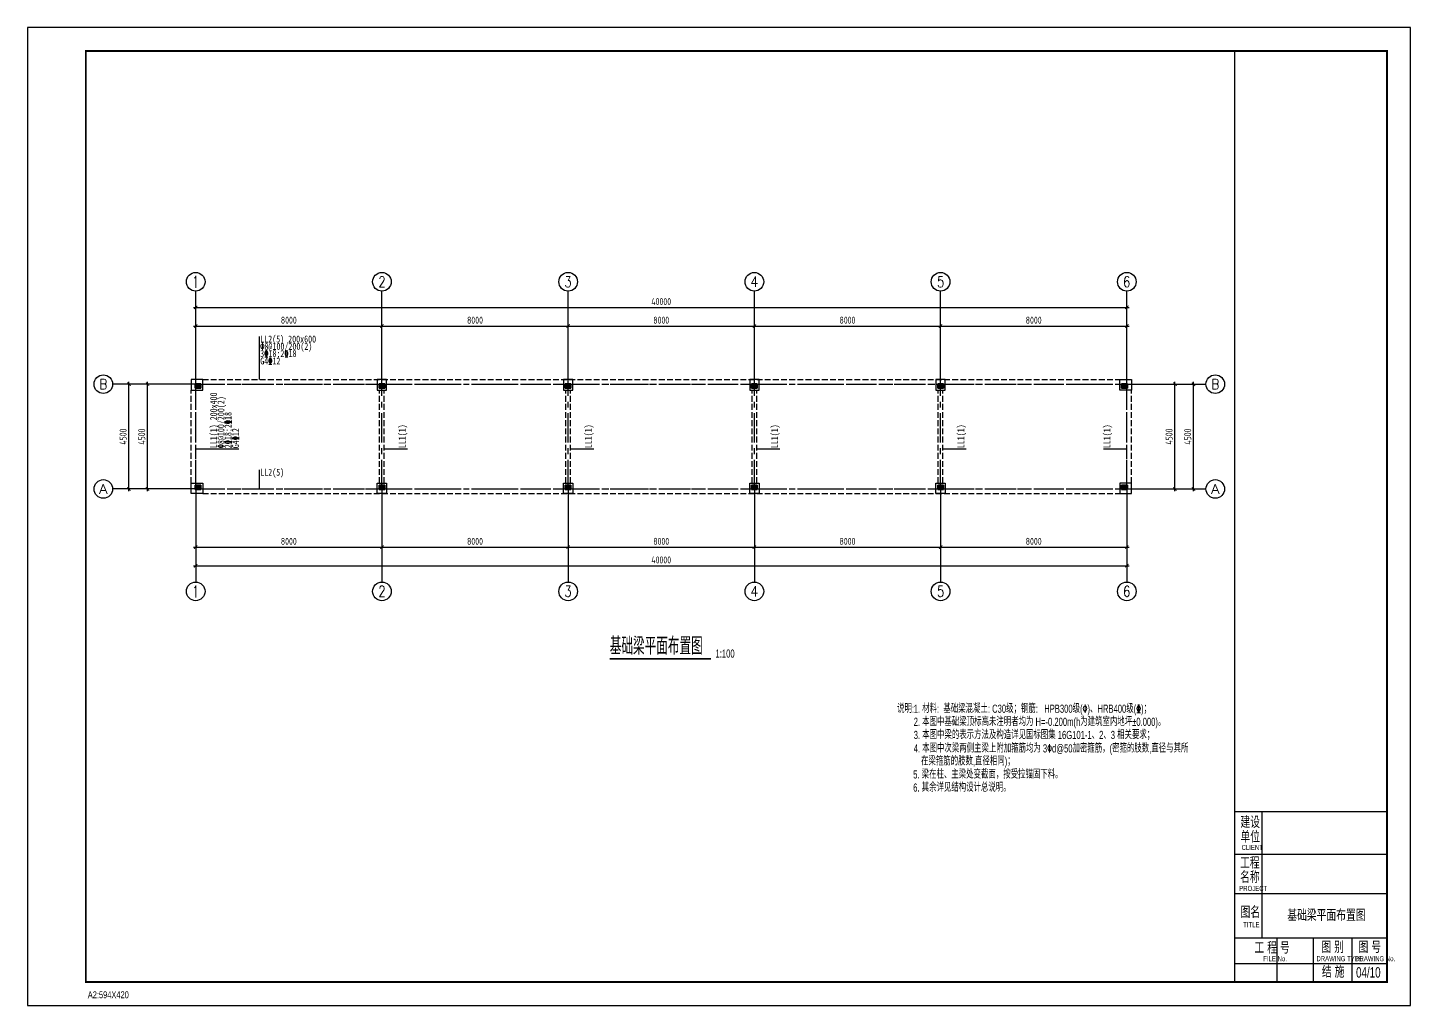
# Model space of a CAD drawing. Extents: x -544850 to 241437, y -10347 to 32059.
# Drawn here: x -261116 to -201716, y -10347 to 31653 of the extents above; entities that cross this region are included whole.
import ezdxf
from ezdxf.enums import TextEntityAlignment as Align

# ---------------------------------------------------------------- set-up
doc = ezdxf.new("R2010")
doc.units = 0
doc.header["$LTSCALE"] = 1000
doc.linetypes.add('CENTER', pattern=[2, 1.25, -0.25, 0.25, -0.25])
doc.linetypes.add('DASH', pattern=[0.35, 0.25, -0.1])
doc.layers.get('0').update_dxf_attribs({"linetype": 'CONTINUOUS'})
doc.layers.get('Defpoints').update_dxf_attribs({"linetype": 'CONTINUOUS'})
doc.layers.add('10', color=7, linetype='CONTINUOUS', lineweight=35)
doc.layers.add('20', color=2, linetype='CONTINUOUS', lineweight=35)
for name, color, linetype in [('AXIS', 253, 'CENTER'), ('AXIS_DIM', 3, 'CONTINUOUS'), ('COLU', 7, 'CONTINUOUS'), ('DIM_SYMB', 3, 'CONTINUOUS'), ('PUB_TEXT', 7, 'CONTINUOUS'), ('S_BEAMDIMMASS', 2, 'CONTINUOUS'), ('TEXT', 7, 'CONTINUOUS'), ('WALL', 9, 'CONTINUOUS'), ('图框(修改)', 2, 'CONTINUOUS'), ('图框(锁住)', 7, 'CONTINUOUS')]:
    doc.layers.add(name, color=color, linetype=linetype)
doc.layers.add('出图隐藏', color=7, linetype='CONTINUOUS', plot=False)
doc.styles.add('_TCH_AXIS', font='COMPLEX', dxfattribs={"bigfont": 'GBCBIG'})
doc.styles.add('TSSD_Dimension', font='tssdeng.shx', dxfattribs={"width": 0.7, "bigfont": 'hztxt.shx'})
doc.styles.add('TSSD_Rein', font='天和字符.shx', dxfattribs={"width": 0.7, "bigfont": '天和汉字.shx'})
doc.styles.add('天和', font='天和字符.shx', dxfattribs={"width": 0.7, "bigfont": '天和汉字.shx'})
doc.styles.add('天和黑体', font='天和字符.shx', dxfattribs={"width": 0.7, "bigfont": '天和黑体.shx'})
doc.dimstyles.new('TSSD_100_100', dxfattribs={"dimtxt": 300, "dimasz": 100, "dimexe": 100, "dimexo": 250, "dimgap": 100, "dimtad": 1, "dimdec": 0, "dimzin": 0, "dimdsep": 46, "dimtxsty": 'TSSD_Dimension', "dimblk": 'ARCHTICK', "dimblk1": 'ARCHTICK', "dimblk2": 'ARCHTICK', "dimcen": 0, "dimdle": 100, "dimclrt": 7, "dimadec": 0, "dimazin": 0, "dimtfac": 1, "dimtdec": 0, "dimtix": 1, "dimtmove": 2, "dimatfit": 3, "dimldrblk": 'ARCHTICK', "dimfxl": 0, "dimtolj": 1, "dimtzin": 0, "dimarcsym": 0})

# ---------------------------------------------------------------- blocks, each defined once
blk = doc.blocks.new('_ArchTick')
at = {"color": 0, "linetype": 'ByBlock', "const_width": 0.4}
blk.add_lwpolyline([(-0.71, -0.71), (0.71, 0.71)], dxfattribs=at)
blk = doc.blocks.new('*D210')
at = {"layer": 'AXIS_DIM', "color": 0, "lineweight": -2, "transparency": 16777216}
for p, q in [((-213647, 16336), (-210931, 16336)), ((-211031, 11736), (-211031, 16436)), ((-213647, 11836), (-210931, 11836))]:
    blk.add_line(p, q, dxfattribs=at)
at = {"layer": 'Defpoints', "color": 0, "transparency": 16777216}
for p in [(-213897, 16336), (-211031, 16336), (-213897, 11836)]:
    blk.add_point(p, dxfattribs=at)
at = {"layer": 'AXIS_DIM', "color": 0, "lineweight": -2, "transparency": 16777216, "xscale": 100, "yscale": 100, "zscale": 100}
for p, rotation in [((-211031, 16336), 90), ((-211031, 11836), 270)]:
    blk.add_blockref('_ArchTick', p, dxfattribs=dict(at, rotation=rotation))
at = {"layer": 'AXIS_DIM', "color": 7, "transparency": 16777216, "insert": (-211281, 14086), "char_height": 300, "attachment_point": 5, "rotation": 90, "style": 'TSSD_Dimension'}
blk.add_mtext('\\A1;4500', dxfattribs=at)
blk = doc.blocks.new('*D211')
at = {"layer": 'AXIS_DIM', "color": 0, "lineweight": -2, "transparency": 16777216}
for p, q in [((-213647, 16336), (-211731, 16336)), ((-211831, 11736), (-211831, 16436)), ((-213647, 11836), (-211731, 11836))]:
    blk.add_line(p, q, dxfattribs=at)
at = {"layer": 'Defpoints', "color": 0, "transparency": 16777216}
for p in [(-213897, 16336), (-211831, 16336), (-213897, 11836)]:
    blk.add_point(p, dxfattribs=at)
at = {"layer": 'AXIS_DIM', "color": 0, "lineweight": -2, "transparency": 16777216, "xscale": 100, "yscale": 100, "zscale": 100}
for p, rotation in [((-211831, 16336), 90), ((-211831, 11836), 270)]:
    blk.add_blockref('_ArchTick', p, dxfattribs=dict(at, rotation=rotation))
at = {"layer": 'AXIS_DIM', "color": 7, "transparency": 16777216, "insert": (-212081, 14086), "char_height": 300, "attachment_point": 5, "rotation": 90, "style": 'TSSD_Dimension'}
blk.add_mtext('\\A1;4500', dxfattribs=at)
blk = doc.blocks.new('*D212')
at = {"layer": 'AXIS_DIM', "color": 0, "lineweight": -2, "transparency": 16777216}
for p, q in [((-253997, 19636), (-213797, 19636)), ((-253897, 16586), (-253897, 19736)), ((-213897, 16586), (-213897, 19736))]:
    blk.add_line(p, q, dxfattribs=at)
at = {"layer": 'Defpoints', "color": 0, "transparency": 16777216}
for p in [(-213897, 19636), (-253897, 16336), (-213897, 16336)]:
    blk.add_point(p, dxfattribs=at)
at = {"layer": 'AXIS_DIM', "color": 0, "lineweight": -2, "transparency": 16777216, "xscale": 100, "yscale": 100, "zscale": 100, "rotation": 180}
blk.add_blockref('_ArchTick', (-253897, 19636), dxfattribs=at)
at = {"layer": 'AXIS_DIM', "color": 0, "lineweight": -2, "transparency": 16777216, "xscale": 100, "yscale": 100, "zscale": 100}
blk.add_blockref('_ArchTick', (-213897, 19636), dxfattribs=at)
at = {"layer": 'AXIS_DIM', "color": 7, "transparency": 16777216, "insert": (-233897, 19886), "char_height": 300, "attachment_point": 5, "style": 'TSSD_Dimension'}
blk.add_mtext('\\A1;40000', dxfattribs=at)
blk = doc.blocks.new('*D213')
at = {"layer": 'AXIS_DIM', "color": 0, "lineweight": -2, "transparency": 16777216}
for p, q in [((-253997, 18836), (-245797, 18836)), ((-253897, 16586), (-253897, 18936)), ((-245897, 16586), (-245897, 18936))]:
    blk.add_line(p, q, dxfattribs=at)
at = {"layer": 'Defpoints', "color": 0, "transparency": 16777216}
for p in [(-245897, 18836), (-253897, 16336), (-245897, 16336)]:
    blk.add_point(p, dxfattribs=at)
at = {"layer": 'AXIS_DIM', "color": 0, "lineweight": -2, "transparency": 16777216, "xscale": 100, "yscale": 100, "zscale": 100, "rotation": 180}
blk.add_blockref('_ArchTick', (-253897, 18836), dxfattribs=at)
at = {"layer": 'AXIS_DIM', "color": 0, "lineweight": -2, "transparency": 16777216, "xscale": 100, "yscale": 100, "zscale": 100}
blk.add_blockref('_ArchTick', (-245897, 18836), dxfattribs=at)
at = {"layer": 'AXIS_DIM', "color": 7, "transparency": 16777216, "insert": (-249897, 19086), "char_height": 300, "attachment_point": 5, "style": 'TSSD_Dimension'}
blk.add_mtext('\\A1;8000', dxfattribs=at)
blk = doc.blocks.new('*D214')
at = {"layer": 'AXIS_DIM', "color": 0, "lineweight": -2, "transparency": 16777216}
for p, q in [((-245997, 18836), (-237797, 18836)), ((-245897, 16586), (-245897, 18936)), ((-237897, 16586), (-237897, 18936))]:
    blk.add_line(p, q, dxfattribs=at)
at = {"layer": 'Defpoints', "color": 0, "transparency": 16777216}
for p in [(-237897, 18836), (-245897, 16336), (-237897, 16336)]:
    blk.add_point(p, dxfattribs=at)
at = {"layer": 'AXIS_DIM', "color": 0, "lineweight": -2, "transparency": 16777216, "xscale": 100, "yscale": 100, "zscale": 100, "rotation": 180}
blk.add_blockref('_ArchTick', (-245897, 18836), dxfattribs=at)
at = {"layer": 'AXIS_DIM', "color": 0, "lineweight": -2, "transparency": 16777216, "xscale": 100, "yscale": 100, "zscale": 100}
blk.add_blockref('_ArchTick', (-237897, 18836), dxfattribs=at)
at = {"layer": 'AXIS_DIM', "color": 7, "transparency": 16777216, "insert": (-241897, 19086), "char_height": 300, "attachment_point": 5, "style": 'TSSD_Dimension'}
blk.add_mtext('\\A1;8000', dxfattribs=at)
blk = doc.blocks.new('*D215')
at = {"layer": 'AXIS_DIM', "color": 0, "lineweight": -2, "transparency": 16777216}
for p, q in [((-237997, 18836), (-229797, 18836)), ((-237897, 16586), (-237897, 18936)), ((-229897, 16586), (-229897, 18936))]:
    blk.add_line(p, q, dxfattribs=at)
at = {"layer": 'Defpoints', "color": 0, "transparency": 16777216}
for p in [(-229897, 18836), (-237897, 16336), (-229897, 16336)]:
    blk.add_point(p, dxfattribs=at)
at = {"layer": 'AXIS_DIM', "color": 0, "lineweight": -2, "transparency": 16777216, "xscale": 100, "yscale": 100, "zscale": 100, "rotation": 180}
blk.add_blockref('_ArchTick', (-237897, 18836), dxfattribs=at)
at = {"layer": 'AXIS_DIM', "color": 0, "lineweight": -2, "transparency": 16777216, "xscale": 100, "yscale": 100, "zscale": 100}
blk.add_blockref('_ArchTick', (-229897, 18836), dxfattribs=at)
at = {"layer": 'AXIS_DIM', "color": 7, "transparency": 16777216, "insert": (-233897, 19086), "char_height": 300, "attachment_point": 5, "style": 'TSSD_Dimension'}
blk.add_mtext('\\A1;8000', dxfattribs=at)
blk = doc.blocks.new('*D216')
at = {"layer": 'AXIS_DIM', "color": 0, "lineweight": -2, "transparency": 16777216}
for p, q in [((-229997, 18836), (-221797, 18836)), ((-229897, 16586), (-229897, 18936)), ((-221897, 16586), (-221897, 18936))]:
    blk.add_line(p, q, dxfattribs=at)
at = {"layer": 'Defpoints', "color": 0, "transparency": 16777216}
for p in [(-221897, 18836), (-229897, 16336), (-221897, 16336)]:
    blk.add_point(p, dxfattribs=at)
at = {"layer": 'AXIS_DIM', "color": 0, "lineweight": -2, "transparency": 16777216, "xscale": 100, "yscale": 100, "zscale": 100, "rotation": 180}
blk.add_blockref('_ArchTick', (-229897, 18836), dxfattribs=at)
at = {"layer": 'AXIS_DIM', "color": 0, "lineweight": -2, "transparency": 16777216, "xscale": 100, "yscale": 100, "zscale": 100}
blk.add_blockref('_ArchTick', (-221897, 18836), dxfattribs=at)
at = {"layer": 'AXIS_DIM', "color": 7, "transparency": 16777216, "insert": (-225897, 19086), "char_height": 300, "attachment_point": 5, "style": 'TSSD_Dimension'}
blk.add_mtext('\\A1;8000', dxfattribs=at)
blk = doc.blocks.new('*D217')
at = {"layer": 'AXIS_DIM', "color": 0, "lineweight": -2, "transparency": 16777216}
for p, q in [((-221997, 18836), (-213797, 18836)), ((-221897, 16586), (-221897, 18936)), ((-213897, 16586), (-213897, 18936))]:
    blk.add_line(p, q, dxfattribs=at)
at = {"layer": 'Defpoints', "color": 0, "transparency": 16777216}
for p in [(-213897, 18836), (-221897, 16336), (-213897, 16336)]:
    blk.add_point(p, dxfattribs=at)
at = {"layer": 'AXIS_DIM', "color": 0, "lineweight": -2, "transparency": 16777216, "xscale": 100, "yscale": 100, "zscale": 100, "rotation": 180}
blk.add_blockref('_ArchTick', (-221897, 18836), dxfattribs=at)
at = {"layer": 'AXIS_DIM', "color": 0, "lineweight": -2, "transparency": 16777216, "xscale": 100, "yscale": 100, "zscale": 100}
blk.add_blockref('_ArchTick', (-213897, 18836), dxfattribs=at)
at = {"layer": 'AXIS_DIM', "color": 7, "transparency": 16777216, "insert": (-217897, 19086), "char_height": 300, "attachment_point": 5, "style": 'TSSD_Dimension'}
blk.add_mtext('\\A1;8000', dxfattribs=at)
blk = doc.blocks.new('*D218')
at = {"layer": 'AXIS_DIM', "color": 0, "lineweight": -2, "transparency": 16777216}
for p, q in [((-253897, 11586), (-253897, 9236)), ((-245897, 11586), (-245897, 9236)), ((-253997, 9336), (-245797, 9336))]:
    blk.add_line(p, q, dxfattribs=at)
at = {"layer": 'Defpoints', "color": 0, "transparency": 16777216}
for p in [(-253897, 11836), (-245897, 11836), (-245897, 9336)]:
    blk.add_point(p, dxfattribs=at)
at = {"layer": 'AXIS_DIM', "color": 0, "lineweight": -2, "transparency": 16777216, "xscale": 100, "yscale": 100, "zscale": 100, "rotation": 180}
blk.add_blockref('_ArchTick', (-253897, 9336), dxfattribs=at)
at = {"layer": 'AXIS_DIM', "color": 0, "lineweight": -2, "transparency": 16777216, "xscale": 100, "yscale": 100, "zscale": 100}
blk.add_blockref('_ArchTick', (-245897, 9336), dxfattribs=at)
at = {"layer": 'AXIS_DIM', "color": 7, "transparency": 16777216, "insert": (-249897, 9586), "char_height": 300, "attachment_point": 5, "style": 'TSSD_Dimension'}
blk.add_mtext('\\A1;8000', dxfattribs=at)
blk = doc.blocks.new('*D219')
at = {"layer": 'AXIS_DIM', "color": 0, "lineweight": -2, "transparency": 16777216}
for p, q in [((-245897, 11586), (-245897, 9236)), ((-237897, 11586), (-237897, 9236)), ((-245997, 9336), (-237797, 9336))]:
    blk.add_line(p, q, dxfattribs=at)
at = {"layer": 'Defpoints', "color": 0, "transparency": 16777216}
for p in [(-245897, 11836), (-237897, 11836), (-237897, 9336)]:
    blk.add_point(p, dxfattribs=at)
at = {"layer": 'AXIS_DIM', "color": 0, "lineweight": -2, "transparency": 16777216, "xscale": 100, "yscale": 100, "zscale": 100, "rotation": 180}
blk.add_blockref('_ArchTick', (-245897, 9336), dxfattribs=at)
at = {"layer": 'AXIS_DIM', "color": 0, "lineweight": -2, "transparency": 16777216, "xscale": 100, "yscale": 100, "zscale": 100}
blk.add_blockref('_ArchTick', (-237897, 9336), dxfattribs=at)
at = {"layer": 'AXIS_DIM', "color": 7, "transparency": 16777216, "insert": (-241897, 9586), "char_height": 300, "attachment_point": 5, "style": 'TSSD_Dimension'}
blk.add_mtext('\\A1;8000', dxfattribs=at)
blk = doc.blocks.new('*D220')
at = {"layer": 'AXIS_DIM', "color": 0, "lineweight": -2, "transparency": 16777216}
for p, q in [((-237897, 11586), (-237897, 9236)), ((-229897, 11586), (-229897, 9236)), ((-237997, 9336), (-229797, 9336))]:
    blk.add_line(p, q, dxfattribs=at)
at = {"layer": 'Defpoints', "color": 0, "transparency": 16777216}
for p in [(-237897, 11836), (-229897, 11836), (-229897, 9336)]:
    blk.add_point(p, dxfattribs=at)
at = {"layer": 'AXIS_DIM', "color": 0, "lineweight": -2, "transparency": 16777216, "xscale": 100, "yscale": 100, "zscale": 100, "rotation": 180}
blk.add_blockref('_ArchTick', (-237897, 9336), dxfattribs=at)
at = {"layer": 'AXIS_DIM', "color": 0, "lineweight": -2, "transparency": 16777216, "xscale": 100, "yscale": 100, "zscale": 100}
blk.add_blockref('_ArchTick', (-229897, 9336), dxfattribs=at)
at = {"layer": 'AXIS_DIM', "color": 7, "transparency": 16777216, "insert": (-233897, 9586), "char_height": 300, "attachment_point": 5, "style": 'TSSD_Dimension'}
blk.add_mtext('\\A1;8000', dxfattribs=at)
blk = doc.blocks.new('*D221')
at = {"layer": 'AXIS_DIM', "color": 0, "lineweight": -2, "transparency": 16777216}
for p, q in [((-229897, 11586), (-229897, 9236)), ((-221897, 11586), (-221897, 9236)), ((-229997, 9336), (-221797, 9336))]:
    blk.add_line(p, q, dxfattribs=at)
at = {"layer": 'Defpoints', "color": 0, "transparency": 16777216}
for p in [(-229897, 11836), (-221897, 11836), (-221897, 9336)]:
    blk.add_point(p, dxfattribs=at)
at = {"layer": 'AXIS_DIM', "color": 0, "lineweight": -2, "transparency": 16777216, "xscale": 100, "yscale": 100, "zscale": 100, "rotation": 180}
blk.add_blockref('_ArchTick', (-229897, 9336), dxfattribs=at)
at = {"layer": 'AXIS_DIM', "color": 0, "lineweight": -2, "transparency": 16777216, "xscale": 100, "yscale": 100, "zscale": 100}
blk.add_blockref('_ArchTick', (-221897, 9336), dxfattribs=at)
at = {"layer": 'AXIS_DIM', "color": 7, "transparency": 16777216, "insert": (-225897, 9586), "char_height": 300, "attachment_point": 5, "style": 'TSSD_Dimension'}
blk.add_mtext('\\A1;8000', dxfattribs=at)
blk = doc.blocks.new('*D222')
at = {"layer": 'AXIS_DIM', "color": 0, "lineweight": -2, "transparency": 16777216}
for p, q in [((-221897, 11586), (-221897, 9236)), ((-213897, 11586), (-213897, 9236)), ((-221997, 9336), (-213797, 9336))]:
    blk.add_line(p, q, dxfattribs=at)
at = {"layer": 'Defpoints', "color": 0, "transparency": 16777216}
for p in [(-221897, 11836), (-213897, 11836), (-213897, 9336)]:
    blk.add_point(p, dxfattribs=at)
at = {"layer": 'AXIS_DIM', "color": 0, "lineweight": -2, "transparency": 16777216, "xscale": 100, "yscale": 100, "zscale": 100, "rotation": 180}
blk.add_blockref('_ArchTick', (-221897, 9336), dxfattribs=at)
at = {"layer": 'AXIS_DIM', "color": 0, "lineweight": -2, "transparency": 16777216, "xscale": 100, "yscale": 100, "zscale": 100}
blk.add_blockref('_ArchTick', (-213897, 9336), dxfattribs=at)
at = {"layer": 'AXIS_DIM', "color": 7, "transparency": 16777216, "insert": (-217897, 9586), "char_height": 300, "attachment_point": 5, "style": 'TSSD_Dimension'}
blk.add_mtext('\\A1;8000', dxfattribs=at)
blk = doc.blocks.new('*D223')
at = {"layer": 'AXIS_DIM', "color": 0, "lineweight": -2, "transparency": 16777216}
for p, q in [((-253897, 11586), (-253897, 8436)), ((-213897, 11586), (-213897, 8436)), ((-253997, 8536), (-213797, 8536))]:
    blk.add_line(p, q, dxfattribs=at)
at = {"layer": 'Defpoints', "color": 0, "transparency": 16777216}
for p in [(-253897, 11836), (-213897, 11836), (-213897, 8536)]:
    blk.add_point(p, dxfattribs=at)
at = {"layer": 'AXIS_DIM', "color": 0, "lineweight": -2, "transparency": 16777216, "xscale": 100, "yscale": 100, "zscale": 100, "rotation": 180}
blk.add_blockref('_ArchTick', (-253897, 8536), dxfattribs=at)
at = {"layer": 'AXIS_DIM', "color": 0, "lineweight": -2, "transparency": 16777216, "xscale": 100, "yscale": 100, "zscale": 100}
blk.add_blockref('_ArchTick', (-213897, 8536), dxfattribs=at)
at = {"layer": 'AXIS_DIM', "color": 7, "transparency": 16777216, "insert": (-233897, 8786), "char_height": 300, "attachment_point": 5, "style": 'TSSD_Dimension'}
blk.add_mtext('\\A1;40000', dxfattribs=at)
blk = doc.blocks.new('*D224')
at = {"layer": 'AXIS_DIM', "color": 0, "lineweight": -2, "transparency": 16777216}
for p, q in [((-254147, 16336), (-256066, 16336)), ((-255966, 11736), (-255966, 16436)), ((-254147, 11836), (-256066, 11836))]:
    blk.add_line(p, q, dxfattribs=at)
at = {"layer": 'Defpoints', "color": 0, "transparency": 16777216}
for p in [(-255966, 16336), (-253897, 16336), (-253897, 11836)]:
    blk.add_point(p, dxfattribs=at)
at = {"layer": 'AXIS_DIM', "color": 0, "lineweight": -2, "transparency": 16777216, "xscale": 100, "yscale": 100, "zscale": 100}
for p, rotation in [((-255966, 16336), 90), ((-255966, 11836), 270)]:
    blk.add_blockref('_ArchTick', p, dxfattribs=dict(at, rotation=rotation))
at = {"layer": 'AXIS_DIM', "color": 7, "transparency": 16777216, "insert": (-256216, 14086), "char_height": 300, "attachment_point": 5, "rotation": 90, "style": 'TSSD_Dimension'}
blk.add_mtext('\\A1;4500', dxfattribs=at)
blk = doc.blocks.new('*D225')
at = {"layer": 'AXIS_DIM', "color": 0, "lineweight": -2, "transparency": 16777216}
for p, q in [((-254147, 16336), (-256866, 16336)), ((-256766, 11736), (-256766, 16436)), ((-254147, 11836), (-256866, 11836))]:
    blk.add_line(p, q, dxfattribs=at)
at = {"layer": 'Defpoints', "color": 0, "transparency": 16777216}
for p in [(-256766, 16336), (-253897, 16336), (-253897, 11836)]:
    blk.add_point(p, dxfattribs=at)
at = {"layer": 'AXIS_DIM', "color": 0, "lineweight": -2, "transparency": 16777216, "xscale": 100, "yscale": 100, "zscale": 100}
for p, rotation in [((-256766, 16336), 90), ((-256766, 11836), 270)]:
    blk.add_blockref('_ArchTick', p, dxfattribs=dict(at, rotation=rotation))
at = {"layer": 'AXIS_DIM', "color": 7, "transparency": 16777216, "insert": (-257016, 14086), "char_height": 300, "attachment_point": 5, "rotation": 90, "style": 'TSSD_Dimension'}
blk.add_mtext('\\A1;4500', dxfattribs=at)
blk = doc.blocks.new('FDTERTER')
at = {"layer": '出图隐藏', "linetype": 'Continuous'}
blk.add_line((53642, 2888), (53642, 988), dxfattribs=at)
at = {"layer": '图框(锁住)', "color": 3, "linetype": 'Continuous'}
for p, q in [((59385, 41988), (-15, 41988)), ((-15, 41988), (-15, -12)), ((59385, -12), (59385, 41988)), ((53001, 8311), (53001, 2888)), ((51836, 6488), (58385, 6488)), ((51836, 4788), (58385, 4788)), ((55203, 2888), (55203, 988)), ((56864, 2888), (56864, 988)), ((51836, 1788), (58385, 1788)), ((51836, 988), (58385, 988)), ((-15, -12), (59385, -12))]:
    blk.add_line(p, q, dxfattribs=at)
at = {"layer": '图框(锁住)', "linetype": 'Continuous'}
for p, q in [((51836, 40988), (51836, 988)), ((51836, 8311), (58385, 8311)), ((51836, 2888), (58385, 2888))]:
    blk.add_line(p, q, dxfattribs=at)
at = {"layer": '图框(锁住)', "linetype": 'Continuous', "const_width": 80}
blk.add_lwpolyline([(58385, 39888), (58385, 40988), (2485, 40988), (2485, 988), (58385, 988)], close=True, dxfattribs=at)
at = {"layer": '图框(锁住)', "linetype": 'Continuous', "const_width": 35}
blk.add_lwpolyline([(51836, 988), (51836, 40988)], dxfattribs=at)
at = {"layer": '图框(修改)', "linetype": 'Continuous', "style": '天和', "width": 0.7}
blk.add_text('结 施', height=500, dxfattribs=at).set_placement((55582, 1179))
at = {"layer": '图框(锁住)', "color": 3, "linetype": 'Continuous', "width": 0.7}
for s, height, style, p in [('建设', 500, '天和', (52084, 7607)), ('单位', 500, '天和', (52084, 6980)), ('CLIENT', 220, '天和黑体', (52136, 6660)), ('工程', 500, '天和', (52070, 5859)), ('名称', 500, '天和', (52070, 5245)), ('PROJECT', 220, '天和黑体', (52036, 4901)), ('图名', 500, '天和', (52090, 3741)), ('TITLE', 220, '天和黑体', (52204, 3341)), ('工 程 号', 500, '天和', (52686, 2211)), ('图 别', 500, '天和', (55563, 2238)), ('图 号', 500, '天和', (57159, 2238)), ('FILE No.', 220, '天和黑体', (53068, 1883)), ('DRAWING TYPE', 220, '天和黑体', (55351, 1883)), ('DRAWING No.', 220, '天和黑体', (57016, 1883)), ('A2:594X420', 300, '天和', (2567, 292))]:
    blk.add_text(s, height=height, dxfattribs=dict(at, style=style)).set_placement(p)

msp = doc.modelspace()

# ---------------------------------------------------------------- linework, layer by layer
at = {"layer": '10', "lineweight": 18, "ltscale": 100}
for p, q in [((-253910.3, 16260.8), (-253830.3, 16260.8)), ((-253870.3, 16300.8), (-253870.3, 16220.8)), ((-253764.3, 16260.8), (-253684.3, 16260.8)), ((-253724.3, 16300.8), (-253724.3, 16220.8)), ((-246010.3, 16260.8), (-245930.3, 16260.8)), ((-245970.3, 16300.8), (-245970.3, 16220.8)), ((-245864.3, 16260.8), (-245784.3, 16260.8)), ((-245824.3, 16300.8), (-245824.3, 16220.8)), ((-238010.3, 16260.8), (-237930.3, 16260.8)), ((-237970.3, 16300.8), (-237970.3, 16220.8)), ((-237864.3, 16260.8), (-237784.3, 16260.8)), ((-237824.3, 16300.8), (-237824.3, 16220.8)), ((-230010.3, 16260.8), (-229930.3, 16260.8)), ((-229970.3, 16300.8), (-229970.3, 16220.8)), ((-229864.3, 16260.8), (-229784.3, 16260.8)), ((-229824.3, 16300.8), (-229824.3, 16220.8)), ((-222010.3, 16260.8), (-221930.3, 16260.8)), ((-221970.3, 16300.8), (-221970.3, 16220.8)), ((-221864.3, 16260.8), (-221784.3, 16260.8)), ((-221824.3, 16300.8), (-221824.3, 16220.8)), ((-214030.3, 16260.8), (-214110.3, 16260.8)), ((-214070.3, 16300.8), (-214070.3, 16220.8)), ((-213884.3, 16260.8), (-213964.3, 16260.8)), ((-213924.3, 16300.8), (-213924.3, 16220.8)), ((-253910.3, 11910.8), (-253830.3, 11910.8)), ((-253870.3, 11950.8), (-253870.3, 11870.8)), ((-253764.3, 11910.8), (-253684.3, 11910.8)), ((-253724.3, 11950.8), (-253724.3, 11870.8)), ((-246010.3, 11910.8), (-245930.3, 11910.8)), ((-245970.3, 11950.8), (-245970.3, 11870.8)), ((-245864.3, 11910.8), (-245784.3, 11910.8)), ((-245824.3, 11950.8), (-245824.3, 11870.8)), ((-238010.3, 11910.8), (-237930.3, 11910.8)), ((-237970.3, 11950.8), (-237970.3, 11870.8)), ((-237864.3, 11910.8), (-237784.3, 11910.8)), ((-237824.3, 11950.8), (-237824.3, 11870.8)), ((-230010.3, 11910.8), (-229930.3, 11910.8)), ((-229970.3, 11950.8), (-229970.3, 11870.8)), ((-229864.3, 11910.8), (-229784.3, 11910.8)), ((-229824.3, 11950.8), (-229824.3, 11870.8)), ((-222010.3, 11910.8), (-221930.3, 11910.8)), ((-221970.3, 11950.8), (-221970.3, 11870.8)), ((-221864.3, 11910.8), (-221784.3, 11910.8)), ((-221824.3, 11950.8), (-221824.3, 11870.8)), ((-214030.3, 11910.8), (-214110.3, 11910.8)), ((-214070.3, 11950.8), (-214070.3, 11870.8)), ((-213884.3, 11910.8), (-213964.3, 11910.8)), ((-213924.3, 11950.8), (-213924.3, 11870.8))]:
    msp.add_line(p, q, dxfattribs=at)
at = {"layer": '10', "color": 3, "ltscale": 100}
for p, q in [((-253897.3, 16335.8), (-253897.3, 16315.8)), ((-253697.3, 16335.8), (-253897.3, 16335.8)), ((-253897.3, 16315.8), (-253697.3, 16315.8)), ((-253897.3, 16205.8), (-253897.3, 16185.8)), ((-253697.3, 16205.8), (-253897.3, 16205.8)), ((-253897.3, 16185.8), (-253697.3, 16185.8)), ((-253807.3, 16315.8), (-253807.3, 16205.8)), ((-253787.3, 16315.8), (-253787.3, 16205.8)), ((-253697.3, 16315.8), (-253697.3, 16335.8)), ((-253697.3, 16185.8), (-253697.3, 16205.8)), ((-245997.3, 16335.8), (-245997.3, 16315.8)), ((-245797.3, 16335.8), (-245997.3, 16335.8)), ((-245997.3, 16315.8), (-245797.3, 16315.8)), ((-245997.3, 16205.8), (-245997.3, 16185.8)), ((-245797.3, 16205.8), (-245997.3, 16205.8)), ((-245997.3, 16185.8), (-245797.3, 16185.8)), ((-245907.3, 16315.8), (-245907.3, 16205.8)), ((-245887.3, 16315.8), (-245887.3, 16205.8)), ((-245797.3, 16315.8), (-245797.3, 16335.8)), ((-245797.3, 16185.8), (-245797.3, 16205.8)), ((-237997.3, 16335.8), (-237997.3, 16315.8)), ((-237797.3, 16335.8), (-237997.3, 16335.8)), ((-237997.3, 16315.8), (-237797.3, 16315.8)), ((-237997.3, 16205.8), (-237997.3, 16185.8)), ((-237797.3, 16205.8), (-237997.3, 16205.8)), ((-237997.3, 16185.8), (-237797.3, 16185.8)), ((-237907.3, 16315.8), (-237907.3, 16205.8)), ((-237887.3, 16315.8), (-237887.3, 16205.8)), ((-237797.3, 16315.8), (-237797.3, 16335.8)), ((-237797.3, 16185.8), (-237797.3, 16205.8)), ((-229997.3, 16335.8), (-229997.3, 16315.8)), ((-229797.3, 16335.8), (-229997.3, 16335.8)), ((-229997.3, 16315.8), (-229797.3, 16315.8)), ((-229997.3, 16205.8), (-229997.3, 16185.8)), ((-229797.3, 16205.8), (-229997.3, 16205.8)), ((-229997.3, 16185.8), (-229797.3, 16185.8)), ((-229907.3, 16315.8), (-229907.3, 16205.8)), ((-229887.3, 16315.8), (-229887.3, 16205.8)), ((-229797.3, 16315.8), (-229797.3, 16335.8)), ((-229797.3, 16185.8), (-229797.3, 16205.8)), ((-221997.3, 16335.8), (-221997.3, 16315.8)), ((-221797.3, 16335.8), (-221997.3, 16335.8)), ((-221997.3, 16315.8), (-221797.3, 16315.8)), ((-221997.3, 16205.8), (-221997.3, 16185.8)), ((-221797.3, 16205.8), (-221997.3, 16205.8)), ((-221997.3, 16185.8), (-221797.3, 16185.8)), ((-221907.3, 16315.8), (-221907.3, 16205.8)), ((-221887.3, 16315.8), (-221887.3, 16205.8)), ((-221797.3, 16315.8), (-221797.3, 16335.8)), ((-221797.3, 16185.8), (-221797.3, 16205.8)), ((-214097.3, 16315.8), (-214097.3, 16335.8)), ((-214097.3, 16335.8), (-213897.3, 16335.8)), ((-213897.3, 16315.8), (-214097.3, 16315.8)), ((-214097.3, 16185.8), (-214097.3, 16205.8)), ((-214097.3, 16205.8), (-213897.3, 16205.8)), ((-213897.3, 16185.8), (-214097.3, 16185.8)), ((-214007.3, 16315.8), (-214007.3, 16205.8)), ((-213987.3, 16315.8), (-213987.3, 16205.8)), ((-213897.3, 16335.8), (-213897.3, 16315.8)), ((-213897.3, 16205.8), (-213897.3, 16185.8)), ((-253897.3, 11985.8), (-253897.3, 11965.8)), ((-253697.3, 11985.8), (-253897.3, 11985.8)), ((-253897.3, 11965.8), (-253697.3, 11965.8)), ((-253807.3, 11965.8), (-253807.3, 11855.8)), ((-253787.3, 11965.8), (-253787.3, 11855.8)), ((-253697.3, 11965.8), (-253697.3, 11985.8)), ((-245997.3, 11985.8), (-245997.3, 11965.8)), ((-245797.3, 11985.8), (-245997.3, 11985.8)), ((-245997.3, 11965.8), (-245797.3, 11965.8)), ((-245907.3, 11965.8), (-245907.3, 11855.8)), ((-245887.3, 11965.8), (-245887.3, 11855.8)), ((-245797.3, 11965.8), (-245797.3, 11985.8)), ((-237997.3, 11985.8), (-237997.3, 11965.8)), ((-237797.3, 11985.8), (-237997.3, 11985.8)), ((-237997.3, 11965.8), (-237797.3, 11965.8)), ((-237907.3, 11965.8), (-237907.3, 11855.8)), ((-237887.3, 11965.8), (-237887.3, 11855.8)), ((-237797.3, 11965.8), (-237797.3, 11985.8)), ((-229997.3, 11985.8), (-229997.3, 11965.8)), ((-229797.3, 11985.8), (-229997.3, 11985.8)), ((-229997.3, 11965.8), (-229797.3, 11965.8)), ((-229907.3, 11965.8), (-229907.3, 11855.8)), ((-229887.3, 11965.8), (-229887.3, 11855.8)), ((-229797.3, 11965.8), (-229797.3, 11985.8)), ((-221997.3, 11985.8), (-221997.3, 11965.8)), ((-221797.3, 11985.8), (-221997.3, 11985.8)), ((-221997.3, 11965.8), (-221797.3, 11965.8)), ((-221907.3, 11965.8), (-221907.3, 11855.8)), ((-221887.3, 11965.8), (-221887.3, 11855.8)), ((-221797.3, 11965.8), (-221797.3, 11985.8)), ((-214097.3, 11965.8), (-214097.3, 11985.8)), ((-214097.3, 11985.8), (-213897.3, 11985.8)), ((-213897.3, 11965.8), (-214097.3, 11965.8)), ((-214007.3, 11965.8), (-214007.3, 11855.8)), ((-213987.3, 11965.8), (-213987.3, 11855.8)), ((-213897.3, 11985.8), (-213897.3, 11965.8)), ((-253897.3, 11855.8), (-253897.3, 11835.8)), ((-253697.3, 11855.8), (-253897.3, 11855.8)), ((-253897.3, 11835.8), (-253697.3, 11835.8)), ((-253697.3, 11835.8), (-253697.3, 11855.8)), ((-245997.3, 11855.8), (-245997.3, 11835.8)), ((-245797.3, 11855.8), (-245997.3, 11855.8)), ((-245997.3, 11835.8), (-245797.3, 11835.8)), ((-245797.3, 11835.8), (-245797.3, 11855.8)), ((-237997.3, 11855.8), (-237997.3, 11835.8)), ((-237797.3, 11855.8), (-237997.3, 11855.8)), ((-237997.3, 11835.8), (-237797.3, 11835.8)), ((-237797.3, 11835.8), (-237797.3, 11855.8)), ((-229997.3, 11855.8), (-229997.3, 11835.8)), ((-229797.3, 11855.8), (-229997.3, 11855.8)), ((-229997.3, 11835.8), (-229797.3, 11835.8)), ((-229797.3, 11835.8), (-229797.3, 11855.8)), ((-221997.3, 11855.8), (-221997.3, 11835.8)), ((-221797.3, 11855.8), (-221997.3, 11855.8)), ((-221997.3, 11835.8), (-221797.3, 11835.8)), ((-221797.3, 11835.8), (-221797.3, 11855.8)), ((-214097.3, 11835.8), (-214097.3, 11855.8)), ((-214097.3, 11855.8), (-213897.3, 11855.8)), ((-213897.3, 11835.8), (-214097.3, 11835.8)), ((-213897.3, 11855.8), (-213897.3, 11835.8))]:
    msp.add_line(p, q, dxfattribs=at)
at = {"layer": '10', "color": 1, "ltscale": 100, "const_width": 20}
for points in [[(-253870.3, 16250.8, 1), (-253870.3, 16270.8, 1)], [(-253724.3, 16250.8, 1), (-253724.3, 16270.8, 1)]]:
    msp.add_lwpolyline(points, format="xyb", close=True, dxfattribs=at)
at = {"layer": '10', "color": 1, "ltscale": 100}
for points in [[(-245970.3, 16250.8, 20, 20, 1), (-245970.3, 16270.8, 20, 20, 1)], [(-245824.3, 16250.8, 20, 20, 1), (-245824.3, 16270.8, 20, 20, 1)], [(-237970.3, 16250.8, 20, 20, 1), (-237970.3, 16270.8, 20, 20, 1)], [(-237824.3, 16250.8, 20, 20, 1), (-237824.3, 16270.8, 20, 20, 1)], [(-229970.3, 16250.8, 20, 20, 1), (-229970.3, 16270.8, 20, 20, 1)], [(-229824.3, 16250.8, 20, 20, 1), (-229824.3, 16270.8, 20, 20, 1)], [(-221970.3, 16250.8, 20, 20, 1), (-221970.3, 16270.8, 20, 20, 1)], [(-221824.3, 16250.8, 20, 20, 1), (-221824.3, 16270.8, 20, 20, 1)], [(-214070.3, 16250.8, 20, 20, -1), (-214070.3, 16270.8, 20, 20, -1)], [(-213924.3, 16250.8, 20, 20, -1), (-213924.3, 16270.8, 20, 20, -1)], [(-253870.3, 11900.8, 20, 20, 1), (-253870.3, 11920.8, 20, 20, 1)], [(-253724.3, 11900.8, 20, 20, 1), (-253724.3, 11920.8, 20, 20, 1)], [(-245970.3, 11900.8, 20, 20, 1), (-245970.3, 11920.8, 20, 20, 1)], [(-245824.3, 11900.8, 20, 20, 1), (-245824.3, 11920.8, 20, 20, 1)], [(-237970.3, 11900.8, 20, 20, 1), (-237970.3, 11920.8, 20, 20, 1)], [(-237824.3, 11900.8, 20, 20, 1), (-237824.3, 11920.8, 20, 20, 1)], [(-229970.3, 11900.8, 20, 20, 1), (-229970.3, 11920.8, 20, 20, 1)], [(-229824.3, 11900.8, 20, 20, 1), (-229824.3, 11920.8, 20, 20, 1)], [(-221970.3, 11900.8, 20, 20, 1), (-221970.3, 11920.8, 20, 20, 1)], [(-221824.3, 11900.8, 20, 20, 1), (-221824.3, 11920.8, 20, 20, 1)], [(-214070.3, 11900.8, 20, 20, -1), (-214070.3, 11920.8, 20, 20, -1)], [(-213924.3, 11900.8, 20, 20, -1), (-213924.3, 11920.8, 20, 20, -1)]]:
    msp.add_lwpolyline(points, format="xyseb", close=True, dxfattribs=at)
at = {"layer": '20', "ltscale": 100}
for p, q in [((-253920.3, 16355.8), (-253920.3, 16165.8)), ((-253674.3, 16355.8), (-253920.3, 16355.8)), ((-253920.3, 16165.8), (-253674.3, 16165.8)), ((-253674.3, 16165.8), (-253674.3, 16355.8)), ((-246020.3, 16355.8), (-246020.3, 16165.8)), ((-245774.3, 16355.8), (-246020.3, 16355.8)), ((-246020.3, 16165.8), (-245774.3, 16165.8)), ((-245774.3, 16165.8), (-245774.3, 16355.8)), ((-238020.3, 16355.8), (-238020.3, 16165.8)), ((-237774.3, 16355.8), (-238020.3, 16355.8)), ((-238020.3, 16165.8), (-237774.3, 16165.8)), ((-237774.3, 16165.8), (-237774.3, 16355.8)), ((-230020.3, 16355.8), (-230020.3, 16165.8)), ((-229774.3, 16355.8), (-230020.3, 16355.8)), ((-230020.3, 16165.8), (-229774.3, 16165.8)), ((-229774.3, 16165.8), (-229774.3, 16355.8)), ((-222020.3, 16355.8), (-222020.3, 16165.8)), ((-221774.3, 16355.8), (-222020.3, 16355.8)), ((-222020.3, 16165.8), (-221774.3, 16165.8)), ((-221774.3, 16165.8), (-221774.3, 16355.8)), ((-214120.3, 16165.8), (-214120.3, 16355.8)), ((-214120.3, 16355.8), (-213874.3, 16355.8)), ((-213874.3, 16165.8), (-214120.3, 16165.8)), ((-213874.3, 16355.8), (-213874.3, 16165.8)), ((-253920.3, 12005.8), (-253920.3, 11815.8)), ((-253674.3, 12005.8), (-253920.3, 12005.8)), ((-253674.3, 11815.8), (-253674.3, 12005.8)), ((-246020.3, 12005.8), (-246020.3, 11815.8)), ((-245774.3, 12005.8), (-246020.3, 12005.8)), ((-245774.3, 11815.8), (-245774.3, 12005.8)), ((-238020.3, 12005.8), (-238020.3, 11815.8)), ((-237774.3, 12005.8), (-238020.3, 12005.8)), ((-237774.3, 11815.8), (-237774.3, 12005.8)), ((-230020.3, 12005.8), (-230020.3, 11815.8)), ((-229774.3, 12005.8), (-230020.3, 12005.8)), ((-229774.3, 11815.8), (-229774.3, 12005.8)), ((-222020.3, 12005.8), (-222020.3, 11815.8)), ((-221774.3, 12005.8), (-222020.3, 12005.8)), ((-221774.3, 11815.8), (-221774.3, 12005.8)), ((-214120.3, 11815.8), (-214120.3, 12005.8)), ((-214120.3, 12005.8), (-213874.3, 12005.8)), ((-213874.3, 12005.8), (-213874.3, 11815.8)), ((-253920.3, 11815.8), (-253674.3, 11815.8)), ((-246020.3, 11815.8), (-245774.3, 11815.8)), ((-238020.3, 11815.8), (-237774.3, 11815.8)), ((-230020.3, 11815.8), (-229774.3, 11815.8)), ((-222020.3, 11815.8), (-221774.3, 11815.8)), ((-213874.3, 11815.8), (-214120.3, 11815.8))]:
    msp.add_line(p, q, dxfattribs=at)
at = {"layer": 'AXIS'}
for p, q in [((-253897.3, 11835.8), (-253897.3, 16335.8)), ((-253897.3, 16335.8), (-213897.3, 16335.8)), ((-245897.3, 11835.8), (-245897.3, 16335.8)), ((-237897.3, 11835.8), (-237897.3, 16335.8)), ((-229897.3, 11835.8), (-229897.3, 16335.8)), ((-221897.3, 11835.8), (-221897.3, 16335.8)), ((-213897.3, 11835.8), (-213897.3, 16335.8)), ((-253897.3, 11835.8), (-213897.3, 11835.8))]:
    msp.add_line(p, q, dxfattribs=at)
at = {"layer": 'AXIS_DIM'}
for p, q in [((-253897.3, 16335.8), (-253897.3, 20335.8)), ((-245897.3, 16335.8), (-245897.3, 20335.8)), ((-237897.3, 16335.8), (-237897.3, 20335.8)), ((-229897.3, 16335.8), (-229897.3, 20335.8)), ((-221897.3, 16335.8), (-221897.3, 20335.8)), ((-213897.3, 16335.8), (-213897.3, 20335.8)), ((-253897.3, 16335.8), (-257465.9, 16335.8)), ((-213897.3, 16335.8), (-210496.5, 16335.8)), ((-253897.3, 11835.8), (-257465.9, 11835.8)), ((-253897.3, 11835.8), (-253897.3, 7835.8)), ((-245897.3, 11835.8), (-245897.3, 7835.8)), ((-237897.3, 11835.8), (-237897.3, 7835.8)), ((-229897.3, 11835.8), (-229897.3, 7835.8)), ((-221897.3, 11835.8), (-221897.3, 7835.8)), ((-213897.3, 11835.8), (-210496.5, 11835.8)), ((-213897.3, 11835.8), (-213897.3, 7835.8))]:
    msp.add_line(p, q, dxfattribs=at)
for centre in [(-253897.3, 20735.8), (-245897.3, 20735.8), (-237897.3, 20735.8), (-229897.3, 20735.8), (-221897.3, 20735.8), (-213897.3, 20735.8), (-257865.9, 16335.8), (-210096.5, 16335.8), (-257865.9, 11835.8), (-210096.5, 11835.8), (-253897.3, 7435.8), (-245897.3, 7435.8), (-237897.3, 7435.8), (-229897.3, 7435.8), (-221897.3, 7435.8), (-213897.3, 7435.8)]:
    msp.add_circle(centre, 400, dxfattribs=at)
at = {"layer": 'COLU', "color": 4, "linetype": 'DASH'}
for p, q in [((-254097.3, 12085.8), (-254097.3, 16085.8)), ((-253897.3, 12085.8), (-253897.3, 16085.8)), ((-253597.3, 16535.8), (-214197.3, 16535.8)), ((-253597.3, 16335.8), (-214197.3, 16335.8)), ((-245996.9, 12085.8), (-245996.9, 16085.8)), ((-245796.9, 12085.8), (-245796.9, 16085.8)), ((-237996.9, 12085.8), (-237996.9, 16085.8)), ((-237796.9, 12085.8), (-237796.9, 16085.8)), ((-229996.9, 12085.8), (-229996.9, 16085.8)), ((-229796.9, 12085.8), (-229796.9, 16085.8)), ((-221996.9, 12085.8), (-221996.9, 16085.8)), ((-221796.9, 12085.8), (-221796.9, 16085.8)), ((-213897.3, 12085.8), (-213897.3, 16085.8)), ((-213697.3, 12085.8), (-213697.3, 16085.8)), ((-253597.3, 11835.8), (-214197.3, 11835.8)), ((-253597.3, 11635.8), (-214197.3, 11635.8))]:
    msp.add_line(p, q, dxfattribs=at)
at = {"layer": 'COLU'}
for points in [[(-254097.3, 16085.8), (-253597.3, 16085.8), (-253597.3, 16535.8), (-254097.3, 16535.8), (-254097.3, 16085.8)], [(-246097.3, 16085.8), (-245697.3, 16085.8), (-245697.3, 16535.8), (-246097.3, 16535.8), (-246097.3, 16085.8)], [(-238097.3, 16085.8), (-237697.3, 16085.8), (-237697.3, 16535.8), (-238097.3, 16535.8), (-238097.3, 16085.8)], [(-230097.3, 16085.8), (-229697.3, 16085.8), (-229697.3, 16535.8), (-230097.3, 16535.8), (-230097.3, 16085.8)], [(-222097.3, 16085.8), (-221697.3, 16085.8), (-221697.3, 16535.8), (-222097.3, 16535.8), (-222097.3, 16085.8)], [(-213697.3, 16085.8), (-214197.3, 16085.8), (-214197.3, 16535.8), (-213697.3, 16535.8), (-213697.3, 16085.8)], [(-254097.3, 12085.8), (-253597.3, 12085.8), (-253597.3, 11635.8), (-254097.3, 11635.8), (-254097.3, 12085.8)], [(-246097.3, 12085.8), (-245697.3, 12085.8), (-245697.3, 11635.8), (-246097.3, 11635.8), (-246097.3, 12085.8)], [(-238097.3, 12085.8), (-237697.3, 12085.8), (-237697.3, 11635.8), (-238097.3, 11635.8), (-238097.3, 12085.8)], [(-230097.3, 12085.8), (-229697.3, 12085.8), (-229697.3, 11635.8), (-230097.3, 11635.8), (-230097.3, 12085.8)], [(-222097.3, 12085.8), (-221697.3, 12085.8), (-221697.3, 11635.8), (-222097.3, 11635.8), (-222097.3, 12085.8)], [(-213697.3, 12085.8), (-214197.3, 12085.8), (-214197.3, 11635.8), (-213697.3, 11635.8), (-213697.3, 12085.8)]]:
    msp.add_lwpolyline(points, dxfattribs=at)
at = {"layer": 'DIM_SYMB', "const_width": 70, "elevation": -400}
msp.add_lwpolyline([(-236107.9, 4536.3), (-231761.2, 4536.3)], dxfattribs=at)
at = {"layer": 'S_BEAMDIMMASS'}
for p, q in [((-251161, 16535.8, -340), (-251161, 18384.7, -340)), ((-252048.3, 13547), (-253897.3, 13547)), ((-244798.1, 13547), (-245796.9, 13547)), ((-236798.1, 13547), (-237796.9, 13547)), ((-228798.1, 13547), (-229796.9, 13547)), ((-220798.1, 13547), (-221796.9, 13547)), ((-213897.3, 13547), (-214896, 13547)), ((-251161, 11835.8, -340), (-251161, 12662.5, -340))]:
    msp.add_line(p, q, dxfattribs=at)
at = {"layer": 'WALL'}
for points, elevation in [([(-251161, 16535.8), (-251161, 17877.9)], -100), ([(-252048.3, 13547), (-253390.4, 13547)], 240), ([(-244798.1, 13547), (-245290.1, 13547)], 240), ([(-236798.1, 13547), (-237290.1, 13547)], 240), ([(-228798.1, 13547), (-229290.1, 13547)], 240), ([(-220798.1, 13547), (-221290.1, 13547)], 240), ([(-213897.3, 13547), (-214389.2, 13547)], 240)]:
    msp.add_lwpolyline(points, dxfattribs=dict(at, elevation=elevation))

# ---------------------------------------------------------------- block references
at = {"linetype": 'Continuous'}
msp.add_blockref('FDTERTER', (-261100.9, -10334.8), dxfattribs=at)

# ---------------------------------------------------------------- texts
at = {"layer": 'AXIS_DIM', "style": '_TCH_AXIS'}
for s, height, p, p2 in [('1', 514.7, (-254007.6, 20478.4), (-253787, 20478.4)), ('2', 465.9, (-246052.6, 20502.8), (-245742, 20502.8)), ('3', 465.9, (-238052.6, 20502.8), (-237742, 20502.8)), ('4', 445.4, (-230067, 20513), (-229727.6, 20513)), ('5', 465.9, (-222052.6, 20502.8), (-221742, 20502.8)), ('6', 465.9, (-214052.6, 20502.8), (-213742, 20502.8)), ('B', 435.3, (-258042.1, 16118.1), (-257689.7, 16118.1)), ('B', 435.3, (-210272.7, 16118.1), (-209920.3, 16118.1)), ('A', 425.2, (-258048.1, 11623.2), (-257683.7, 11623.2)), ('A', 425.2, (-210278.7, 11623.2), (-209914.3, 11623.2)), ('1', 514.7, (-254007.6, 7178.4), (-253787, 7178.4)), ('2', 465.9, (-246052.6, 7202.8), (-245742, 7202.8)), ('3', 465.9, (-238052.6, 7202.8), (-237742, 7202.8)), ('4', 445.4, (-230067, 7213), (-229727.6, 7213)), ('5', 465.9, (-222052.6, 7202.8), (-221742, 7202.8)), ('6', 465.9, (-214052.6, 7202.8), (-213742, 7202.8))]:
    msp.add_text(s, height=height, dxfattribs=at).set_placement(p, p2, align=Align.FIT)
at = {"layer": 'PUB_TEXT', "style": '天和', "width": 0.7}
for s, height, p in [('基础梁平面布置图', 750.42, (-236107.9, 4715, -525.1)), ('1:100', 350.19, (-231565, 4590.2, -487.5)), ('基础梁平面布置图', 500, (-207001.2, -6725.4))]:
    msp.add_text(s, height=height, dxfattribs=at).set_placement(p)
at = {"layer": 'S_BEAMDIMMASS', "width": 0.7}
for s, p in [('LL2(5) 200x600', (-251124.2, 18126.4, -340)), ('%%1308@100/200(2)', (-251124.2, 17811.4, -340)), ('3%%13218;2%%13218', (-251124.2, 17503.6, -340)), ('G4%%13212', (-251124.2, 17183.7, -340)), ('LL2(5) ', (-251124.2, 12404.1, -340))]:
    msp.add_text(s, height=300, dxfattribs=at).set_placement(p)
for s, p in [('LL1(1) 200x400', (-252979.9, 13583.7)), ('%%1308@100/200(2)', (-252664.9, 13583.7)), ('2%%13218;2%%13218', (-252357.1, 13583.7)), ('G4%%13212', (-252037.3, 13583.7)), ('LL1(1)', (-244879.6, 13583.7)), ('LL1(1)', (-236879.6, 13583.7)), ('LL1(1)', (-228879.6, 13583.7)), ('LL1(1)', (-220879.6, 13583.7)), ('LL1(1)', (-214601.7, 13583.7))]:
    msp.add_text(s, height=300, rotation=90, dxfattribs=at).set_placement(p)
at = {"layer": 'TEXT', "style": 'TSSD_Rein', "width": 0.7}
for s, p in [('说明:', (-223762.6, 2219.6)), ('1. 材料:  基础梁混凝土: C30级；钢筋:   HPB300级(%%130)、HRB400级(%%132)；', (-223050.8, 2220.6)), ('2. 本图中基础梁顶标高未注明者均为 H=-0.200m(h为建筑室内地坪±0.000)。', (-223050.8, 1657.5)), ('3. 本图中梁的表示方法及构造详见国标图集 16G101-1、2、3 相关要求；', (-223050.8, 1094.3)), ('4. 本图中次梁两侧主梁上附加箍筋均为 3%%130d@50加密箍筋，(密箍的肢数,直径与其所', (-223051.9, 516.5)), ('在梁箍筋的肢数,直径相同)；', (-222736.3, -34.7)), ('5. 梁在柱、主梁处变截面，按受拉锚固下料。', (-223072.6, -601.3)), ('6. 其余详见结构设计总说明。', (-223072.6, -1165.4))]:
    msp.add_text(s, height=350, dxfattribs=at).set_placement(p)
at = {"layer": '图框(修改)', "linetype": 'Continuous', "style": '天和', "width": 0.7}
msp.add_text('04/10', height=450, dxfattribs=at).set_placement((-204048.2, -9155.6))

# ---------------------------------------------------------------- dimensions: what is measured, and where the dimension line sits
at = {"layer": 'AXIS_DIM'}
for p1, p2, distance, picture, middle in [((-253897.3, 16335.8), (-213897.3, 16335.8), 3300, '*D212', (-233897.3, 19885.8)), ((-253897.3, 16335.8), (-245897.3, 16335.8), 2500, '*D213', (-249897.3, 19085.8)), ((-245897.3, 16335.8), (-237897.3, 16335.8), 2500, '*D214', (-241897.3, 19085.8)), ((-237897.3, 16335.8), (-229897.3, 16335.8), 2500, '*D215', (-233897.3, 19085.8)), ((-229897.3, 16335.8), (-221897.3, 16335.8), 2500, '*D216', (-225897.3, 19085.8)), ((-221897.3, 16335.8), (-213897.3, 16335.8), 2500, '*D217', (-217897.3, 19085.8)), ((-253897.3, 11835.8), (-253897.3, 16335.8), 2868.7, '*D225', (-257015.9, 14085.8)), ((-253897.3, 11835.8), (-253897.3, 16335.8), 2068.7, '*D224', (-256215.9, 14085.8)), ((-213897.3, 11835.8), (-213897.3, 16335.8), -2866.5, '*D210', (-211280.8, 14085.8)), ((-213897.3, 11835.8), (-213897.3, 16335.8), -2066.5, '*D211', (-212080.8, 14085.8)), ((-253897.3, 11835.8), (-245897.3, 11835.8), -2500, '*D218', (-249897.3, 9585.8)), ((-253897.3, 11835.8), (-213897.3, 11835.8), -3300, '*D223', (-233897.3, 8785.8)), ((-245897.3, 11835.8), (-237897.3, 11835.8), -2500, '*D219', (-241897.3, 9585.8)), ((-237897.3, 11835.8), (-229897.3, 11835.8), -2500, '*D220', (-233897.3, 9585.8)), ((-229897.3, 11835.8), (-221897.3, 11835.8), -2500, '*D221', (-225897.3, 9585.8)), ((-221897.3, 11835.8), (-213897.3, 11835.8), -2500, '*D222', (-217897.3, 9585.8))]:
    dim = msp.add_aligned_dim(p1=p1, p2=p2, distance=distance, dimstyle='TSSD_100_100', dxfattribs=at)
    dim.commit()
    dim.dimension.update_dxf_attribs({"geometry": picture, "text_midpoint": middle})

doc.saveas('drawing.dxf')
